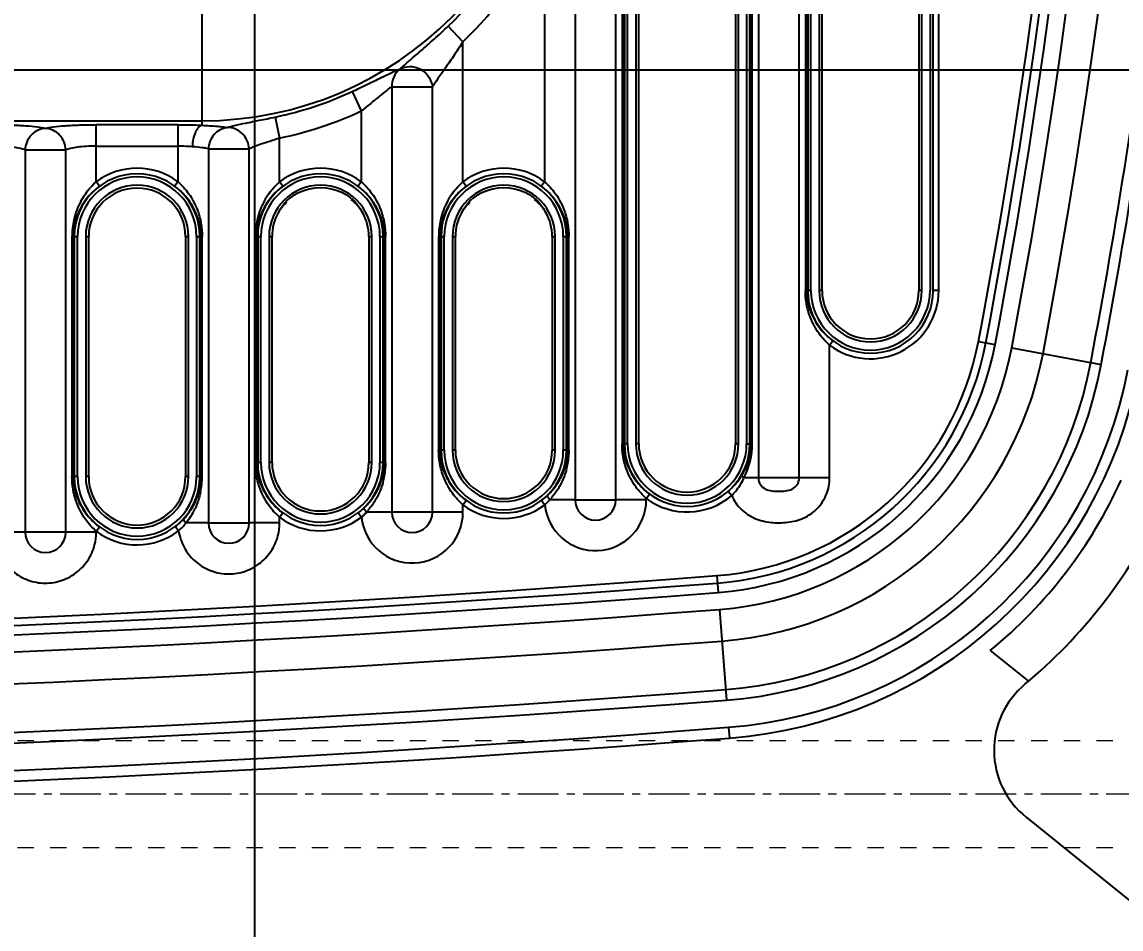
# Model space of a CAD drawing. Header units: millimetres. Extents: x 1147 to 12155, y -6137 to -4403.
# Drawn here: x 2964.9 to 3067.4, y -5423.4 to -5338.8 of the extents above; entities that cross this region are included whole.
import ezdxf

# ---------------------------------------------------------------- set-up
doc = ezdxf.new("R2010")
doc.units = ezdxf.units.MM
doc.header["$LTSCALE"] = 16.335
doc.header["$PDMODE"] = 3
doc.header["$PDSIZE"] = 0.3125
doc.linetypes.add('CENTER', pattern=[0.6, 0.375, -0.075, 0.075, -0.075])
doc.linetypes.add('HIDDEN', pattern=[0.2, 0.1, -0.1])
doc.layers.get('0').update_dxf_attribs({"linetype": 'CONTINUOUS'})
doc.layers.get('Defpoints').update_dxf_attribs({"linetype": 'CONTINUOUS'})
doc.layers.add('cool', color=153, linetype='HIDDEN', lineweight=9)
doc.styles.get("Standard").update_dxf_attribs({"font": 'txt', "width": 0.8})
doc.dimstyles.get("Standard").update_dxf_attribs({"dimtxt": 0.15625, "dimasz": 0.1875, "dimexe": 0.125, "dimexo": 0.0625, "dimtad": 0, "dimtih": 1, "dimtoh": 1, "dimdsep": 46, "dimtxsty": 'Standard', "dimcen": 0.09, "dimadec": 0, "dimazin": 0, "dimtp": 0.01, "dimtm": 0.01, "dimtfac": 1, "dimtofl": 0, "dimtmove": 0, "dimatfit": 3, "dimfxl": 0, "dimtolj": 1, "dimarcsym": 0})

# ---------------------------------------------------------------- blocks, each defined once
blk = doc.blocks.new('*D729')
at = {"color": 4, "lineweight": -2}
blk.add_line((2956.99, -5343.27), (3165.39, -5343.27), dxfattribs=at)
at = {"layer": 'Defpoints', "color": 0}
for p in [(2876.63, -5263.77), (2956.93, -5343.27), (3165.39, -5343.27)]:
    blk.add_point(p, dxfattribs=at)
at = {"color": 6, "insert": (3177.66, -5343.27), "char_height": 8, "attachment_point": 5}
blk.add_mtext('\\A1;79.50', dxfattribs=at)
blk = doc.blocks.new('*D730')
at = {"color": 4, "lineweight": -2}
blk.add_line((3079.09, -5391.77), (3165.39, -5391.77), dxfattribs=at)
at = {"layer": 'Defpoints', "color": 0}
for p in [(2876.63, -5263.77), (3079.03, -5391.77), (3165.39, -5391.77)]:
    blk.add_point(p, dxfattribs=at)
at = {"color": 6, "insert": (3179.26, -5391.77), "char_height": 8, "attachment_point": 5}
blk.add_mtext('\\A1;128.00', dxfattribs=at)
blk = doc.blocks.new('*D731')
at = {"color": 4, "lineweight": -2}
blk.add_line((3101.27, -5410.77), (3165.39, -5410.77), dxfattribs=at)
at = {"layer": 'Defpoints', "color": 0}
for p in [(2876.63, -5263.77), (3101.21, -5410.77), (3165.39, -5410.77)]:
    blk.add_point(p, dxfattribs=at)
at = {"color": 6, "insert": (3179.26, -5410.77), "char_height": 8, "attachment_point": 5}
blk.add_mtext('\\A1;147.00', dxfattribs=at)
blk = doc.blocks.new('*D732')
at = {"color": 4, "lineweight": -2}
blk.add_line((2882.26, -5430.77), (3165.39, -5430.77), dxfattribs=at)
at = {"layer": 'Defpoints', "color": 0}
for p in [(2876.63, -5263.77), (2882.19, -5430.77), (3165.39, -5430.77)]:
    blk.add_point(p, dxfattribs=at)
at = {"color": 6, "insert": (3179.26, -5430.77), "char_height": 8, "attachment_point": 5}
blk.add_mtext('\\A1;167.00', dxfattribs=at)
blk = doc.blocks.new('*D733')
at = {"color": 4, "lineweight": -2}
for p, q in [((3032.19, -5438.77), (3125.39, -5438.77)), ((3125.39, -5438.77), (3145.39, -5442.06)), ((3145.39, -5442.06), (3165.39, -5442.06))]:
    blk.add_line(p, q, dxfattribs=at)
at = {"layer": 'Defpoints', "color": 0}
for p in [(2876.63, -5263.77), (3032.13, -5438.77), (3165.39, -5442.06)]:
    blk.add_point(p, dxfattribs=at)
at = {"color": 6, "insert": (3179.26, -5442.06), "char_height": 8, "attachment_point": 5}
blk.add_mtext('\\A1;175.00', dxfattribs=at)
blk = doc.blocks.new('*D734')
at = {"color": 4, "lineweight": -2}
blk.add_line((3121.69, -5468.77), (3165.39, -5468.77), dxfattribs=at)
at = {"layer": 'Defpoints', "color": 0}
for p in [(2876.63, -5263.77), (3121.63, -5468.77), (3165.39, -5468.77)]:
    blk.add_point(p, dxfattribs=at)
at = {"color": 6, "insert": (3179.79, -5468.77), "char_height": 8, "attachment_point": 5}
blk.add_mtext('\\A1;205.00', dxfattribs=at)
blk = doc.blocks.new('*D749')
at = {"color": 4, "lineweight": -2}
blk.add_line((2986.63, -5274.55), (2986.63, -5507.6), dxfattribs=at)
at = {"layer": 'Defpoints', "color": 0}
for p in [(2876.63, -5263.77), (2986.63, -5274.49), (2986.63, -5507.6)]:
    blk.add_point(p, dxfattribs=at)
at = {"color": 6, "insert": (2986.63, -5519.87), "char_height": 8, "attachment_point": 5, "rotation": 90}
blk.add_mtext('\\A1;110.00', dxfattribs=at)
blk = doc.blocks.new('*D750')
at = {"color": 4, "lineweight": -2}
blk.add_line((3026.63, -5444.33), (3026.63, -5507.6), dxfattribs=at)
at = {"layer": 'Defpoints', "color": 0}
for p in [(2876.63, -5263.77), (3026.63, -5444.27), (3026.63, -5507.6)]:
    blk.add_point(p, dxfattribs=at)
at = {"color": 6, "insert": (3026.63, -5520.94), "char_height": 8, "attachment_point": 5, "rotation": 90}
blk.add_mtext('\\A1;150.00', dxfattribs=at)
blk = doc.blocks.new('*D751')
at = {"color": 4, "lineweight": -2}
blk.add_line((3074.63, -5396.23), (3074.63, -5507.6), dxfattribs=at)
at = {"layer": 'Defpoints', "color": 0}
for p in [(2876.63, -5263.77), (3074.63, -5396.17), (3074.63, -5507.6)]:
    blk.add_point(p, dxfattribs=at)
at = {"color": 6, "insert": (3074.63, -5521.47), "char_height": 8, "attachment_point": 5, "rotation": 90}
blk.add_mtext('\\A1;198.00', dxfattribs=at)
blk = doc.blocks.new('*D752')
at = {"color": 4, "lineweight": -2}
for p, q in [((3076.13, -5328.21), (3076.13, -5467.6)), ((3076.13, -5467.6), (3085.92, -5487.6)), ((3085.92, -5487.6), (3085.92, -5507.6))]:
    blk.add_line(p, q, dxfattribs=at)
at = {"layer": 'Defpoints', "color": 0}
for p in [(2876.63, -5263.77), (3076.13, -5328.15), (3085.92, -5507.6)]:
    blk.add_point(p, dxfattribs=at)
at = {"color": 6, "insert": (3085.92, -5522), "char_height": 8, "attachment_point": 5, "rotation": 90}
blk.add_mtext('\\A1;199.50', dxfattribs=at)
blk = doc.blocks.new('*D753')
at = {"color": 4, "lineweight": -2}
blk.add_line((3106.63, -5328.59), (3106.63, -5507.6), dxfattribs=at)
at = {"layer": 'Defpoints', "color": 0}
for p in [(2876.63, -5263.77), (3106.63, -5328.53), (3106.63, -5507.6)]:
    blk.add_point(p, dxfattribs=at)
at = {"color": 6, "insert": (3106.63, -5522), "char_height": 8, "attachment_point": 5, "rotation": 90}
blk.add_mtext('\\A1;230.00', dxfattribs=at)
blk = doc.blocks.new('*D754')
at = {"color": 4, "lineweight": -2}
blk.add_line((3121.63, -5475.26), (3121.63, -5507.6), dxfattribs=at)
at = {"layer": 'Defpoints', "color": 0}
for p in [(2876.63, -5263.77), (3121.63, -5475.2), (3121.63, -5507.6)]:
    blk.add_point(p, dxfattribs=at)
at = {"color": 6, "insert": (3121.63, -5522.54), "char_height": 8, "attachment_point": 5, "rotation": 90}
blk.add_mtext('\\A1;245.00', dxfattribs=at)
blk = doc.blocks.new('*D766')
at = {"color": 4, "lineweight": -2}
for p, q in [((3098.63, -5291.23), (3098.63, -5467.48)), ((3098.63, -5467.48), (3098.53, -5487.48)), ((3098.53, -5487.48), (3098.53, -5507.48))]:
    blk.add_line(p, q, dxfattribs=at)
at = {"layer": 'Defpoints', "color": 0}
for p in [(2876.63, -5263.77), (3098.63, -5291.17), (3098.53, -5507.48)]:
    blk.add_point(p, dxfattribs=at)
at = {"color": 6, "insert": (3098.53, -5522.42), "char_height": 8, "attachment_point": 5, "rotation": 90}
blk.add_mtext('\\A1;222.00', dxfattribs=at)

msp = doc.modelspace()

# ---------------------------------------------------------------- linework, layer by layer
at = {"color": 7, "linetype": 'Continuous'}
for p, q in [((3016.511, -5134.19), (3016.511, -5383.353)), ((3020.302, -5383.353), (3020.302, -5134.19)), ((3033.604, -5136.352), (3033.604, -5381.322)), ((3037.395, -5381.322), (3037.395, -5136.352)), ((3020.882, -5273.351), (3020.882, -5378.124)), ((3021.006, -5378.124), (3021.006, -5273.351)), ((3021.102, -5273.351), (3021.102, -5378.124)), ((3021.402, -5378.124), (3021.402, -5273.351)), ((3022.163, -5273.351), (3022.163, -5378.124)), ((3022.439, -5378.124), (3022.439, -5273.351)), ((3031.467, -5273.351), (3031.467, -5378.124)), ((3031.743, -5378.124), (3031.743, -5273.351)), ((3032.504, -5273.351), (3032.504, -5378.124)), ((3032.805, -5378.124), (3032.805, -5273.351)), ((3032.9, -5273.351), (3032.9, -5378.124)), ((3033.024, -5378.124), (3033.024, -5273.351)), ((3037.975, -5273.351), (3037.975, -5363.846)), ((3038.1, -5363.846), (3038.1, -5273.351)), ((3038.195, -5273.351), (3038.195, -5363.846)), ((3038.496, -5363.846), (3038.496, -5273.351)), ((3039.257, -5273.351), (3039.257, -5363.846)), ((3039.533, -5363.846), (3039.533, -5273.351)), ((3048.56, -5273.351), (3048.56, -5363.846)), ((3048.836, -5363.846), (3048.836, -5273.351)), ((3049.597, -5273.351), (3049.597, -5363.846)), ((3049.898, -5363.846), (3049.898, -5273.351)), ((3050.411, -5363.847), (3050.411, -5328.477)), ((3013.667, -5330.101), (3013.667, -5353.719)), ((2981.706, -5338.017), (2981.706, -5348.45)), ((3006.052, -5340.662), (3004.673, -5339.214)), ((3006.052, -5353.719), (3006.052, -5340.662)), ((2995.732, -5345.299), (2996.574, -5347.113)), ((2999.417, -5344.875), (3003.208, -5344.875)), ((2999.417, -5344.875), (2999.417, -5384.509)), ((3003.208, -5384.509), (3003.208, -5344.875)), ((2988.547, -5347.685), (2988.958, -5349.643)), ((2996.574, -5347.113), (2996.574, -5353.719)), ((2945.345, -5348.033), (2981.706, -5348.033)), ((2979.48, -5348.395), (2971.865, -5348.395)), ((2971.865, -5353.719), (2971.865, -5348.395)), ((2979.48, -5348.395), (2979.48, -5353.719)), ((2988.958, -5353.719), (2988.958, -5349.643)), ((2965.23, -5350.747), (2969.021, -5350.747)), ((2965.23, -5350.747), (2965.23, -5386.369)), ((2969.021, -5386.369), (2969.021, -5350.747)), ((2971.865, -5350.395), (2979.48, -5350.395)), ((2982.324, -5350.659), (2986.115, -5350.659)), ((2982.324, -5350.659), (2982.324, -5385.515)), ((2986.115, -5385.515), (2986.115, -5350.659)), ((2972.165, -5354.12), (2971.865, -5353.719)), ((2979.48, -5353.719), (2979.18, -5354.12)), ((2989.258, -5354.12), (2988.958, -5353.719)), ((2996.574, -5353.719), (2996.274, -5354.12)), ((3006.352, -5354.12), (3006.052, -5353.719)), ((3013.667, -5353.719), (3013.367, -5354.12)), ((2969.726, -5358.819), (2969.601, -5358.819)), ((2969.601, -5358.819), (2969.601, -5381.191)), ((2969.726, -5381.191), (2969.726, -5358.819)), ((2969.821, -5358.819), (2970.122, -5358.819)), ((2969.821, -5358.819), (2969.821, -5381.191)), ((2970.122, -5381.191), (2970.122, -5358.819)), ((2970.883, -5358.819), (2971.159, -5358.819)), ((2970.883, -5358.819), (2970.883, -5381.191)), ((2971.159, -5381.191), (2971.159, -5358.819)), ((2980.186, -5358.819), (2980.462, -5358.819)), ((2980.186, -5358.819), (2980.186, -5381.191)), ((2980.462, -5381.191), (2980.462, -5358.819)), ((2981.223, -5358.819), (2981.524, -5358.819)), ((2981.223, -5358.819), (2981.223, -5381.191)), ((2981.524, -5381.191), (2981.524, -5358.819)), ((2981.619, -5358.819), (2981.744, -5358.819)), ((2981.619, -5358.819), (2981.619, -5381.191)), ((2981.744, -5381.191), (2981.744, -5358.819)), ((2986.819, -5358.819), (2986.695, -5358.819)), ((2986.695, -5358.819), (2986.695, -5379.884)), ((2986.819, -5379.884), (2986.819, -5358.819)), ((2986.915, -5358.819), (2987.215, -5358.819)), ((2986.915, -5358.819), (2986.915, -5379.884)), ((2987.215, -5379.884), (2987.215, -5358.819)), ((2987.976, -5358.819), (2988.252, -5358.819)), ((2987.976, -5358.819), (2987.976, -5379.884)), ((2988.252, -5379.884), (2988.252, -5358.819)), ((2997.28, -5358.819), (2997.556, -5358.819)), ((2997.28, -5358.819), (2997.28, -5379.884)), ((2997.556, -5379.884), (2997.556, -5358.819)), ((2998.317, -5358.819), (2998.618, -5358.819)), ((2998.317, -5358.819), (2998.317, -5379.884)), ((2998.618, -5379.884), (2998.618, -5358.819)), ((2998.713, -5358.819), (2998.837, -5358.819)), ((2998.713, -5358.819), (2998.713, -5379.884)), ((2998.837, -5379.884), (2998.837, -5358.819)), ((3003.913, -5358.819), (3003.788, -5358.819)), ((3003.788, -5358.819), (3003.788, -5378.728)), ((3003.913, -5378.728), (3003.913, -5358.819)), ((3004.008, -5358.819), (3004.309, -5358.819)), ((3004.008, -5358.819), (3004.008, -5378.728)), ((3004.309, -5378.728), (3004.309, -5358.819)), ((3005.07, -5358.819), (3005.346, -5358.819)), ((3005.07, -5358.819), (3005.07, -5378.728)), ((3005.346, -5378.728), (3005.346, -5358.819)), ((3014.373, -5358.819), (3014.649, -5358.819)), ((3014.373, -5358.819), (3014.373, -5378.728)), ((3014.649, -5378.728), (3014.649, -5358.819)), ((3015.41, -5358.819), (3015.711, -5358.819)), ((3015.41, -5358.819), (3015.41, -5378.728)), ((3015.711, -5378.728), (3015.711, -5358.819)), ((3015.806, -5358.819), (3015.931, -5358.819)), ((3015.806, -5358.819), (3015.806, -5378.728)), ((3015.931, -5378.728), (3015.931, -5358.819)), ((3038.1, -5363.846), (3037.975, -5363.846)), ((3038.496, -5363.846), (3038.195, -5363.846)), ((3039.533, -5363.846), (3039.257, -5363.846)), ((3048.836, -5363.846), (3048.56, -5363.846)), ((3050.412, -5363.846), (3049.91, -5363.846)), ((3040.239, -5368.946), (3040.539, -5368.545)), ((3040.239, -5381.322), (3040.239, -5368.946)), ((3054.118, -5368.591), (3055.666, -5368.884)), ((3057.223, -5369.179), (3065.555, -5370.757)), ((3021.006, -5378.124), (3020.882, -5378.124)), ((3021.402, -5378.124), (3021.102, -5378.124)), ((3022.439, -5378.124), (3022.163, -5378.124)), ((3031.743, -5378.124), (3031.467, -5378.124)), ((3032.504, -5378.124), (3033.024, -5378.124)), ((3003.913, -5378.728), (3003.788, -5378.728)), ((3004.309, -5378.728), (3004.008, -5378.728)), ((3005.346, -5378.728), (3005.07, -5378.728)), ((3014.649, -5378.728), (3014.373, -5378.728)), ((3015.711, -5378.728), (3015.41, -5378.728)), ((3015.931, -5378.728), (3015.806, -5378.728)), ((2986.819, -5379.884), (2986.695, -5379.884)), ((2987.215, -5379.884), (2986.915, -5379.884)), ((2988.252, -5379.884), (2987.976, -5379.884)), ((2997.556, -5379.884), (2997.28, -5379.884)), ((2998.618, -5379.884), (2998.317, -5379.884)), ((2998.837, -5379.884), (2998.713, -5379.884)), ((2969.726, -5381.191), (2969.601, -5381.191)), ((2970.122, -5381.191), (2969.821, -5381.191)), ((2971.159, -5381.191), (2970.883, -5381.191)), ((2980.462, -5381.191), (2980.186, -5381.191)), ((2981.524, -5381.191), (2981.223, -5381.191)), ((2981.619, -5381.191), (2981.744, -5381.191)), ((3040.239, -5381.322), (3032.246, -5381.322)), ((3006.052, -5383.828), (3006.352, -5383.426)), ((3013.388, -5383.411), (3013.69, -5383.811)), ((3016.511, -5383.353), (3014.155, -5383.353)), ((3023.145, -5383.353), (3020.302, -5383.353)), ((3023.145, -5383.225), (3023.445, -5382.823)), ((3023.145, -5383.353), (3023.145, -5383.225)), ((3030.782, -5382.565), (3031.11, -5382.944)), ((2996.294, -5384.567), (2996.596, -5384.968)), ((3006.052, -5384.509), (2997.062, -5384.509)), ((3006.052, -5384.509), (3006.052, -5383.828)), ((2982.324, -5385.515), (2980.229, -5385.515)), ((2988.958, -5385.515), (2986.115, -5385.515)), ((2988.958, -5384.984), (2989.258, -5384.582)), ((2988.958, -5385.515), (2988.958, -5384.984)), ((2971.865, -5386.369), (2963.136, -5386.369)), ((2971.865, -5386.291), (2972.165, -5385.89)), ((2971.865, -5386.369), (2971.865, -5386.291)), ((2979.238, -5385.846), (2979.543, -5386.244)), ((3029.734, -5390.419), (3029.854, -5391.99)), ((3029.976, -5393.569), (3030.626, -5402.025)), ((3030.82, -5404.56), (3030.897, -5405.561))]:
    msp.add_line(p, q, dxfattribs=at)
for p, q in [((3055.206, -5397.391), (3058.78, -5400.271)), ((3058.548, -5412.927), (3069.622, -5421.851))]:
    msp.add_line(p, q)
for centre, radius, start, end in [((2474.431, -5258.772), 596.119, 349.272711, 10.727289), ((2474.431, -5258.772), 593.158, 349.272711, 10.727289), ((2981.706, -5315.08), 32.954, 270, 90), ((2474.431, -5258.772), 589.998, 349.272711, 356.460255), ((2474.431, -5258.772), 590.698, 349.272711, 356.460255), ((2474.431, -5258.772), 591.573, 349.272711, 356.460176), ((2981.706, -5315.08), 33.316, 313.581, 334.82747), ((2981.706, -5315.08), 35.316, 313.581, 334.82747), ((2474.431, -5258.772), 600.652, 349.272711, 353.038087), ((2474.431, -5258.772), 601.639, 349.272711, 353.038087), ((2981.706, -5315.08), 33.316, 281.85069, 294.8986), ((2981.706, -5315.08), 35.316, 281.85069, 294.8986), ((2975.673, -5358.819), 6.365, 53.25404, 126.74596), ((2992.766, -5358.819), 6.365, 53.25404, 126.74596), ((3009.86, -5358.819), 6.365, 53.25404, 126.74596), ((2975.673, -5358.819), 5.852, 0, 180), ((2975.673, -5358.819), 5.551, 0, 180), ((2992.766, -5358.819), 5.852, 0, 180), ((2992.766, -5358.819), 5.551, 0, 180), ((3009.86, -5358.819), 5.852, 0, 180), ((3009.86, -5358.819), 5.551, 0, 180), ((2975.673, -5358.819), 4.79, 0, 180), ((2975.906, -5359.146), 6.265, 126.67154, 140.62332), ((2975.673, -5358.819), 4.514, 0, 180), ((2975.432, -5359.153), 6.275, 42.45432, 53.32018), ((2993.449, -5358.722), 6.732, 144.34169, 151.74468), ((2992.766, -5358.819), 4.79, 0, 180), ((2992.981, -5359.129), 6.24, 129.69059, 140.63245), ((2993.083, -5359.243), 6.393, 126.748, 129.74095), ((2992.812, -5359.046), 4.778, 115.98064, 128.67258), ((2992.766, -5358.942), 4.664, 63.96271, 116.03305), ((2992.719, -5359.051), 4.783, 51.34176, 64.01099), ((2992.589, -5359.073), 6.173, 49.80044, 53.34957), ((2992.501, -5359.179), 6.311, 42.47507, 49.80796), ((3010.543, -5358.722), 6.732, 144.34169, 151.74468), ((3009.86, -5358.819), 4.79, 0, 180), ((3010.074, -5359.129), 6.24, 129.69141, 140.63245), ((3010.176, -5359.243), 6.393, 126.748, 129.74177), ((3009.907, -5359.051), 4.783, 115.98703, 128.65716), ((3009.86, -5358.942), 4.664, 63.96668, 116.03459), ((3009.812, -5359.048), 4.781, 51.33571, 64.01468), ((3009.683, -5359.073), 6.173, 49.80229, 53.34958), ((3009.594, -5359.179), 6.311, 42.47507, 49.80979), ((2976.466, -5358.786), 6.86, 151.70951, 167.07638), ((2975.777, -5359.038), 6.097, 140.63545, 149.13661), ((2993.56, -5358.786), 6.86, 151.70951, 167.07638), ((2992.825, -5359.008), 6.042, 147.94471, 149.15732), ((2992.875, -5359.041), 6.102, 140.63623, 147.92908), ((2992.965, -5359.056), 4.804, 134.30239, 149.21223), ((2992.552, -5359.066), 4.823, 30.77824, 50.13585), ((2992.663, -5359.036), 6.095, 32.39057, 42.5134), ((2992.772, -5358.967), 5.965, 21.71161, 32.39296), ((3010.653, -5358.786), 6.86, 151.70951, 167.07638), ((3009.918, -5359.008), 6.042, 147.94471, 149.15732), ((3009.968, -5359.041), 6.102, 140.63623, 147.92908), ((3010.058, -5359.056), 4.804, 134.30239, 149.21223), ((3009.645, -5359.066), 4.823, 30.77825, 50.13446), ((3009.757, -5359.036), 6.095, 32.39057, 42.5134), ((3009.866, -5358.967), 5.965, 21.71161, 32.39296), ((2975.451, -5358.875), 5.732, 157.87532, 165.89125), ((2975.629, -5358.949), 5.924, 149.14275, 157.86892), ((2992.544, -5358.875), 5.732, 157.87532, 165.89125), ((2992.723, -5358.949), 5.924, 149.14275, 157.86892), ((2992.766, -5358.819), 4.514, 150.50364, 180), ((2992.766, -5358.819), 4.514, 0, 29.47548), ((3009.638, -5358.875), 5.732, 157.87532, 165.89125), ((3009.816, -5358.949), 5.924, 149.14275, 157.86892), ((3009.86, -5358.819), 4.514, 150.50364, 180), ((3009.86, -5358.819), 4.514, 0, 29.47548), ((2976.587, -5358.823), 6.985, 167.0025, 179.96792), ((2975.29, -5358.833), 5.565, 165.90603, 173.29158), ((2975.989, -5358.836), 5.631, 0.17075, 11.28696), ((2993.68, -5358.823), 6.985, 167.0025, 179.96792), ((2992.383, -5358.833), 5.565, 165.90603, 173.29158), ((2993.082, -5358.836), 5.631, 0.17075, 11.28696), ((3010.774, -5358.823), 6.985, 167.0025, 179.96792), ((3009.477, -5358.833), 5.565, 165.90603, 173.29158), ((3010.176, -5358.836), 5.631, 0.17075, 11.28696), ((2975.181, -5358.819), 5.455, 173.30508, 179.99397), ((2992.274, -5358.819), 5.455, 173.30508, 179.99397), ((3009.368, -5358.819), 5.455, 173.30508, 179.99397), ((3043.73, -5363.83), 5.63, 180.16988, 191.27664), ((3044.047, -5363.846), 5.852, 180, 0), ((3044.047, -5363.846), 5.551, 180, 360), ((3044.047, -5363.846), 4.79, 180, 360), ((3044.047, -5363.846), 4.514, 180, 0), ((3044.047, -5363.846), 6.365, 233.25405, 359.99111), ((3044.289, -5363.51), 6.277, 222.47881, 233.31829), ((3027.671, -5363.58), 26.918, 274.39543, 349.27271), ((3027.671, -5363.58), 27.618, 274.39543, 349.27271), ((3027.671, -5363.58), 28.493, 274.39543, 349.27271), ((3027.671, -5363.58), 30.078, 274.39543, 349.27271), ((3027.671, -5363.58), 33.039, 274.39543, 349.27271), ((3027.671, -5363.58), 37.572, 274.39543, 349.27271), ((3027.671, -5363.58), 38.559, 274.39543, 349.27271), ((3027.671, -5363.58), 41.1, 274.39543, 349.27271), ((3027.671, -5363.58), 42.105, 274.39543, 349.27271), ((3026.637, -5378.108), 5.631, 180.17075, 191.28696), ((3026.953, -5378.124), 5.852, 180, 0), ((3026.953, -5378.124), 5.551, 180, 360), ((3026.953, -5378.124), 4.79, 180, 360), ((3026.953, -5378.124), 4.514, 180, 0), ((3026.102, -5378.133), 6.922, 332.56964, 0.07067), ((3009.543, -5378.711), 5.631, 180.17075, 191.28696), ((3009.86, -5378.728), 5.852, 180, 0), ((3009.86, -5378.728), 5.551, 180, 360), ((3009.86, -5378.728), 4.79, 180, 360), ((3009.86, -5378.728), 4.514, 180, 0), ((3010.173, -5378.71), 5.634, 348.28855, 359.82066), ((2992.45, -5379.867), 5.631, 180.17075, 191.28696), ((2992.766, -5379.884), 5.852, 180, 0), ((2992.766, -5379.884), 5.551, 180, 360), ((2992.766, -5379.884), 4.79, 180, 360), ((2992.766, -5379.884), 4.514, 180, 0), ((2993.079, -5379.866), 5.634, 348.28896, 359.82069), ((3010.223, -5378.714), 5.583, 340.07715, 348.22657), ((2975.356, -5381.174), 5.631, 180.17075, 191.28696), ((2975.673, -5381.191), 5.852, 180, 0), ((2975.673, -5381.191), 5.551, 180, 360), ((2975.673, -5381.191), 4.79, 180, 360), ((2975.673, -5381.191), 4.514, 180, 0), ((2974.822, -5381.191), 6.922, 347.9148, 0.00272), ((2993.13, -5379.871), 5.583, 340.07722, 348.22699), ((3009.855, -5378.573), 5.978, 325.04338, 336.93999), ((3009.968, -5378.624), 5.854, 336.95949, 340.09334), ((2976.028, -5381.186), 5.59, 339.44454, 346.63591), ((2992.761, -5379.73), 5.978, 325.04342, 336.94017), ((2992.875, -5379.78), 5.854, 336.95968, 340.09341), ((3009.755, -5378.516), 6.093, 312.7663, 325.13906), ((3027.194, -5377.79), 6.275, 222.45432, 233.32018), ((3027.671, -5363.58), 43.605, 309.15909, 335.68159), ((2975.8, -5381.092), 5.836, 331.24535, 339.36726), ((2992.662, -5379.672), 6.093, 312.7667, 325.1391), ((3010.1, -5378.393), 6.275, 222.45432, 233.32018), ((3009.518, -5378.272), 6.433, 306.98648, 310.85584), ((3018.407, -5383.352), 4.739, 185.55889, 359.99899), ((3009.609, -5378.379), 6.292, 310.86256, 312.89715), ((3010.03, -5379.629), 5.558, 313.42386, 317.92752), ((3008.215, -5378.085), 7.939, 318.43502, 319.50175), ((3018.406, -5383.353), 1.896, 180.00481, 359.99698), ((3026.953, -5378.124), 6.365, 233.25404, 310.77433), ((2975.053, -5381.321), 6.662, 320.98406, 334.63808), ((2975.491, -5380.929), 6.185, 326.92541, 331.30513), ((2993.007, -5379.55), 6.275, 222.45432, 233.32018), ((2992.424, -5379.429), 6.433, 306.98648, 310.8561), ((3001.313, -5384.509), 4.739, 185.55889, 0), ((2992.515, -5379.535), 6.292, 310.86282, 312.89755), ((2992.937, -5380.785), 5.558, 313.42402, 317.92761), ((2991.122, -5379.242), 7.939, 318.43494, 319.50201), ((3001.313, -5384.509), 1.896, 180, 0), ((3009.86, -5378.728), 6.365, 233.25404, 306.9948), ((3010.207, -5379.814), 5.302, 311.06041, 313.40653), ((3027.671, -5363.58), 48.105, 309.77857, 334.48276), ((2975.913, -5380.857), 6.275, 222.45432, 233.32018), ((2984.219, -5385.515), 1.896, 180.00387, 359.99643), ((2984.219, -5385.515), 4.739, 345.50554, 359.99867), ((2992.766, -5379.884), 6.365, 233.25404, 306.9948), ((2993.114, -5380.97), 5.302, 311.06041, 313.40669), ((2967.126, -5386.369), 1.896, 180.00015, 359.99985), ((2967.126, -5386.369), 4.739, 345.50384, 0), ((2975.673, -5381.191), 6.365, 233.25404, 307.45489), ((2876.631, -3398.597), 1997.698, 265.604565, 274.395435), ((2876.631, -3398.597), 1998.398, 265.604565, 274.395435), ((2876.631, -3398.597), 1999.273, 265.604565, 274.395435), ((2876.631, -3398.597), 2000.858, 265.604565, 274.395435), ((2876.631, -3398.597), 2003.819, 265.604565, 274.395435), ((2876.631, -3398.597), 2008.352, 265.604565, 274.395435), ((2876.631, -3398.597), 2009.339, 265.604565, 274.395435), ((2876.631, -3398.597), 2011.88, 265.604565, 274.395435), ((2876.631, -3398.597), 2012.885, 265.604565, 274.395435)]:
    msp.add_arc(centre, radius, start, end, dxfattribs=at)
msp.add_arc((3063.567, -5406.698), 8, 129.77857, 231.13645)
for points, knots in [([(3000.213, -5343.204), (3000.455, -5342.954), (3001.082, -5342.404), (3002.143, -5341.497), (3003.385, -5340.414), (3004.24, -5339.626), (3004.673, -5339.214)], [0, 0, 0, 0, 0.1742987, 0.4173761, 0.7003092, 1, 1, 1, 1]), ([(3006.052, -5340.662), (3005.785, -5341.085), (3005.254, -5341.899), (3004.469, -5343.041), (3003.778, -5344.015), (3003.365, -5344.609), (3003.208, -5344.875)], [0, 0, 0, 0, 0.2949749, 0.5735014, 0.8180296, 1, 1, 1, 1]), ([(2995.732, -5345.299), (2996.207, -5345.079), (2997.111, -5344.648), (2998.362, -5344.035), (2999.277, -5343.586), (2999.869, -5343.325), (3000.109, -5343.233), (3000.213, -5343.204)], [0, 0, 0, 0, 0.316984, 0.6073943, 0.8443954, 0.9344901, 1, 1, 1, 1]), ([(3000.213, -5343.204), (2999.95, -5343.391), (2999.528, -5343.911), (2999.407, -5344.562), (2999.417, -5344.875)], [0, 0, 0, 0, 0.5075383, 1, 1, 1, 1]), ([(3000.213, -5343.204), (3000.466, -5343.056), (3000.942, -5342.928), (3001.593, -5343.014), (3002.109, -5343.214), (3002.557, -5343.554), (3002.997, -5344.08), (3003.173, -5344.565), (3003.208, -5344.875)], [0, 0, 0, 0, 0.2193456, 0.3499489, 0.488612, 0.6296234, 0.7661451, 1, 1, 1, 1]), ([(2999.417, -5344.875), (2999.347, -5344.91), (2999.189, -5345.015), (2998.806, -5345.305), (2998.227, -5345.785), (2997.439, -5346.43), (2996.872, -5346.883), (2996.574, -5347.113)], [0, 0, 0, 0, 0.0653647, 0.1565936, 0.3981188, 0.6882847, 1, 1, 1, 1]), ([(2984.078, -5348.664), (2984.296, -5348.579), (2984.867, -5348.436), (2985.874, -5348.223), (2987.142, -5347.975), (2988.063, -5347.787), (2988.547, -5347.685)], [0, 0, 0, 0, 0.1531012, 0.3840563, 0.6753653, 1, 1, 1, 1]), ([(2962.387, -5348.395), (2962.895, -5348.395), (2963.864, -5348.411), (2965.203, -5348.476), (2966.275, -5348.58), (2966.889, -5348.677), (2967.126, -5348.747)], [0, 0, 0, 0, 0.3203741, 0.6106181, 0.8440656, 1, 1, 1, 1]), ([(2967.126, -5348.747), (2967.363, -5348.677), (2967.976, -5348.58), (2969.049, -5348.476), (2970.387, -5348.411), (2971.356, -5348.395), (2971.865, -5348.395)], [0, 0, 0, 0, 0.1559489, 0.3894042, 0.6796489, 1, 1, 1, 1]), ([(2979.48, -5348.395), (2979.672, -5348.395), (2980.414, -5348.4), (2981.156, -5348.421), (2981.706, -5348.45)], [0, 0, 0, 0, 0.2583845, 1, 1, 1, 1]), ([(2981.706, -5348.45), (2981.585, -5348.475), (2981.329, -5348.673), (2981.061, -5349.131), (2980.885, -5349.753), (2980.825, -5350.214), (2980.815, -5350.45)], [0, 0, 0, 0, 0.1617314, 0.3946375, 0.6905826, 1, 1, 1, 1]), ([(2981.706, -5348.45), (2982.193, -5348.477), (2982.858, -5348.511), (2983.649, -5348.587), (2983.953, -5348.633), (2984.078, -5348.664)], [0, 0, 0, 0, 0.6137089, 0.8383238, 1, 1, 1, 1]), ([(2984.078, -5348.664), (2983.616, -5348.713), (2982.911, -5349.095), (2982.435, -5349.934), (2982.33, -5350.421), (2982.324, -5350.659)], [0, 0, 0, 0, 0.4880622, 0.7502994, 1, 1, 1, 1]), ([(2986.115, -5350.659), (2986.104, -5350.403), (2985.984, -5349.872), (2985.523, -5349.19), (2984.843, -5348.746), (2984.321, -5348.656), (2984.078, -5348.664)], [0, 0, 0, 0, 0.244236, 0.5086758, 0.7676189, 1, 1, 1, 1]), ([(2967.126, -5348.747), (2966.892, -5348.756), (2966.398, -5348.873), (2965.768, -5349.326), (2965.346, -5349.991), (2965.238, -5350.501), (2965.23, -5350.747)], [0, 0, 0, 0, 0.2335792, 0.491555, 0.7547818, 1, 1, 1, 1]), ([(2969.021, -5350.747), (2969.013, -5350.501), (2968.906, -5349.991), (2968.484, -5349.326), (2967.854, -5348.873), (2967.36, -5348.756), (2967.126, -5348.747)], [0, 0, 0, 0, 0.2452184, 0.5084453, 0.7664209, 1, 1, 1, 1]), ([(2988.958, -5349.643), (2988.655, -5349.749), (2988.074, -5349.943), (2987.268, -5350.205), (2986.621, -5350.426), (2986.252, -5350.575), (2986.115, -5350.659)], [0, 0, 0, 0, 0.3191656, 0.6079689, 0.8404066, 1, 1, 1, 1]), ([(2965.23, -5350.747), (2965.093, -5350.679), (2964.724, -5350.58), (2964.079, -5350.476), (2963.274, -5350.411), (2962.692, -5350.395), (2962.387, -5350.395)], [0, 0, 0, 0, 0.1599693, 0.3931798, 0.6819511, 1, 1, 1, 1]), ([(2971.865, -5350.395), (2971.559, -5350.395), (2970.977, -5350.411), (2970.172, -5350.476), (2969.527, -5350.58), (2969.159, -5350.679), (2969.021, -5350.747)], [0, 0, 0, 0, 0.3180555, 0.6068233, 0.8400282, 1, 1, 1, 1]), ([(2980.815, -5350.45), (2980.71, -5350.441), (2980.265, -5350.408), (2979.82, -5350.395), (2979.48, -5350.395)], [0, 0, 0, 0, 0.238668, 1, 1, 1, 1]), ([(2982.324, -5350.659), (2982.245, -5350.629), (2982.049, -5350.584), (2981.546, -5350.511), (2981.123, -5350.477), (2980.816, -5350.45)], [0, 0, 0, 0, 0.1663376, 0.3931061, 1, 1, 1, 1]), ([(2980.461, -5354.8), (2980.856, -5355.35), (2981.276, -5356.176), (2981.519, -5357.051), (2981.57, -5357.276)], [0, 0, 0, 0, 0.7465359, 1, 1, 1, 1]), ([(2997.554, -5354.8), (2997.95, -5355.35), (2998.369, -5356.176), (2998.613, -5357.051), (2998.664, -5357.276)], [0, 0, 0, 0, 0.7465359, 1, 1, 1, 1]), ([(3014.648, -5354.8), (3015.043, -5355.35), (3015.463, -5356.176), (3015.706, -5357.051), (3015.757, -5357.276)], [0, 0, 0, 0, 0.7465359, 1, 1, 1, 1]), ([(2981.221, -5356.76), (2981.154, -5356.592), (2980.855, -5355.928), (2980.431, -5355.321), (2980.062, -5354.917)], [0, 0, 0, 0, 0.2482041, 1, 1, 1, 1]), ([(2995.706, -5355.316), (2995.812, -5355.401), (2996.208, -5355.775), (2996.496, -5356.244), (2996.695, -5356.598)], [0, 0, 0, 0, 0.2504134, 1, 1, 1, 1]), ([(3012.799, -5355.316), (3012.906, -5355.401), (3013.302, -5355.775), (3013.589, -5356.244), (3013.789, -5356.598)], [0, 0, 0, 0, 0.2504136, 1, 1, 1, 1]), ([(2981.51, -5357.734), (2981.494, -5357.649), (2981.419, -5357.319), (2981.314, -5356.995), (2981.221, -5356.76)], [0, 0, 0, 0, 0.2530935, 1, 1, 1, 1]), ([(2998.604, -5357.734), (2998.587, -5357.649), (2998.513, -5357.319), (2998.408, -5356.995), (2998.314, -5356.76)], [0, 0, 0, 0, 0.2530935, 1, 1, 1, 1]), ([(3015.697, -5357.734), (3015.681, -5357.649), (3015.606, -5357.319), (3015.501, -5356.995), (3015.408, -5356.76)], [0, 0, 0, 0, 0.2530935, 1, 1, 1, 1]), ([(2981.57, -5357.276), (2981.598, -5357.4), (2981.699, -5357.909), (2981.744, -5358.428), (2981.744, -5358.819)], [0, 0, 0, 0, 0.2465221, 1, 1, 1, 1]), ([(2998.664, -5357.276), (2998.692, -5357.4), (2998.792, -5357.909), (2998.837, -5358.428), (2998.837, -5358.819)], [0, 0, 0, 0, 0.2465221, 1, 1, 1, 1]), ([(3015.757, -5357.276), (3015.785, -5357.4), (3015.886, -5357.909), (3015.931, -5358.428), (3015.931, -5358.819)], [0, 0, 0, 0, 0.2465221, 1, 1, 1, 1]), ([(3038.149, -5365.39), (3038.121, -5365.265), (3038.02, -5364.756), (3037.976, -5364.237), (3037.975, -5363.846)], [0, 0, 0, 0, 0.2465017, 1, 1, 1, 1]), ([(3038.208, -5364.93), (3038.225, -5365.015), (3038.299, -5365.345), (3038.404, -5365.669), (3038.498, -5365.904)], [0, 0, 0, 0, 0.2530945, 1, 1, 1, 1]), ([(3039.26, -5367.868), (3038.864, -5367.317), (3038.444, -5366.49), (3038.2, -5365.614), (3038.149, -5365.39)], [0, 0, 0, 0, 0.7465311, 1, 1, 1, 1]), ([(3038.498, -5365.904), (3038.565, -5366.072), (3038.865, -5366.737), (3039.289, -5367.345), (3039.659, -5367.75)], [0, 0, 0, 0, 0.2481995, 1, 1, 1, 1]), ([(3021.055, -5379.667), (3021.027, -5379.543), (3020.927, -5379.034), (3020.882, -5378.515), (3020.882, -5378.124)], [0, 0, 0, 0, 0.2465221, 1, 1, 1, 1]), ([(3032.059, -5381.071), (3032.324, -5380.635), (3032.749, -5379.682), (3032.9, -5378.646), (3032.9, -5378.124)], [0, 0, 0, 0, 0.4944333, 1, 1, 1, 1]), ([(3003.962, -5380.271), (3003.934, -5380.146), (3003.833, -5379.638), (3003.788, -5379.118), (3003.788, -5378.728)], [0, 0, 0, 0, 0.2465221, 1, 1, 1, 1]), ([(3015.931, -5378.728), (3015.925, -5378.873), (3015.893, -5379.449), (3015.816, -5380.025), (3015.715, -5380.446)], [0, 0, 0, 0, 0.2517665, 1, 1, 1, 1]), ([(3021.115, -5379.21), (3021.132, -5379.294), (3021.206, -5379.624), (3021.311, -5379.948), (3021.405, -5380.183)], [0, 0, 0, 0, 0.2530935, 1, 1, 1, 1]), ([(2986.868, -5381.427), (2986.84, -5381.302), (2986.74, -5380.794), (2986.695, -5380.274), (2986.695, -5379.884)], [0, 0, 0, 0, 0.2465221, 1, 1, 1, 1]), ([(2998.837, -5379.884), (2998.832, -5380.029), (2998.8, -5380.606), (2998.723, -5381.182), (2998.621, -5381.602)], [0, 0, 0, 0, 0.2517665, 1, 1, 1, 1]), ([(3005.071, -5382.747), (3004.676, -5382.196), (3004.256, -5381.37), (3004.013, -5380.495), (3003.962, -5380.271)], [0, 0, 0, 0, 0.7465359, 1, 1, 1, 1]), ([(3004.022, -5379.813), (3004.038, -5379.897), (3004.113, -5380.228), (3004.218, -5380.551), (3004.311, -5380.786)], [0, 0, 0, 0, 0.2530935, 1, 1, 1, 1]), ([(3015.715, -5380.446), (3015.683, -5380.577), (3015.54, -5381.095), (3015.33, -5381.595), (3015.14, -5381.95)], [0, 0, 0, 0, 0.2514153, 1, 1, 1, 1]), ([(3022.165, -5382.143), (3021.77, -5381.593), (3021.35, -5380.767), (3021.106, -5379.892), (3021.055, -5379.667)], [0, 0, 0, 0, 0.7465359, 1, 1, 1, 1]), ([(3021.405, -5380.183), (3021.471, -5380.351), (3021.771, -5381.015), (3022.194, -5381.622), (3022.564, -5382.026)], [0, 0, 0, 0, 0.2482041, 1, 1, 1, 1]), ([(2969.775, -5382.734), (2969.747, -5382.61), (2969.646, -5382.101), (2969.601, -5381.582), (2969.601, -5381.191)], [0, 0, 0, 0, 0.2465221, 1, 1, 1, 1]), ([(2981.466, -5382.478), (2981.491, -5382.373), (2981.579, -5381.95), (2981.619, -5381.517), (2981.619, -5381.191)], [0, 0, 0, 0, 0.2474391, 1, 1, 1, 1]), ([(2987.978, -5383.903), (2987.583, -5383.352), (2987.163, -5382.526), (2986.919, -5381.651), (2986.868, -5381.427)], [0, 0, 0, 0, 0.7465359, 1, 1, 1, 1]), ([(2986.928, -5380.969), (2986.945, -5381.053), (2987.019, -5381.384), (2987.124, -5381.708), (2987.218, -5381.943)], [0, 0, 0, 0, 0.2530935, 1, 1, 1, 1]), ([(3004.311, -5380.786), (3004.378, -5380.954), (3004.677, -5381.618), (3005.101, -5382.226), (3005.47, -5382.629)], [0, 0, 0, 0, 0.2482041, 1, 1, 1, 1]), ([(3030.782, -5382.565), (3030.912, -5382.453), (3031.392, -5382.005), (3031.807, -5381.486), (3032.059, -5381.071)], [0, 0, 0, 0, 0.2609173, 1, 1, 1, 1]), ([(3031.11, -5382.944), (3031.306, -5383.423), (3031.922, -5384.293), (3033.238, -5385.176), (3034.778, -5385.519), (3036.338, -5385.508), (3037.872, -5385.137), (3039.169, -5384.213), (3040.032, -5382.884), (3040.243, -5381.839), (3040.239, -5381.322)], [0, 0, 0, 0, 0.1249026, 0.2497795, 0.3749475, 0.4999858, 0.6250448, 0.7500272, 0.8750511, 1, 1, 1, 1]), ([(3031.11, -5382.944), (3031.233, -5382.828), (3031.691, -5382.348), (3032.042, -5381.771), (3032.246, -5381.322)], [0, 0, 0, 0, 0.2553788, 1, 1, 1, 1]), ([(3032.059, -5381.071), (3032.055, -5381.086), (3032.066, -5381.127), (3032.124, -5381.215), (3032.193, -5381.279), (3032.246, -5381.322)], [0, 0, 0, 0, 0.1428169, 0.3648763, 1, 1, 1, 1]), ([(3033.604, -5381.322), (3033.602, -5381.536), (3033.732, -5381.971), (3034.234, -5382.407), (3034.866, -5382.543), (3035.498, -5382.552), (3036.131, -5382.545), (3036.764, -5382.408), (3037.266, -5381.971), (3037.4, -5381.536), (3037.395, -5381.322)], [0, 0, 0, 0, 0.1262649, 0.2513496, 0.374039, 0.4997429, 0.624959, 0.7486743, 0.8736471, 1, 1, 1, 1]), ([(2969.835, -5382.276), (2969.851, -5382.36), (2969.926, -5382.691), (2970.031, -5383.015), (2970.124, -5383.25)], [0, 0, 0, 0, 0.2530935, 1, 1, 1, 1]), ([(2987.218, -5381.943), (2987.284, -5382.111), (2987.584, -5382.775), (2988.007, -5383.382), (2988.377, -5383.785)], [0, 0, 0, 0, 0.2482041, 1, 1, 1, 1]), ([(2998.621, -5381.602), (2998.59, -5381.733), (2998.447, -5382.252), (2998.236, -5382.751), (2998.046, -5383.106)], [0, 0, 0, 0, 0.2514154, 1, 1, 1, 1]), ([(3015.14, -5381.95), (3015.079, -5382.064), (3014.819, -5382.518), (3014.508, -5382.942), (3014.253, -5383.241)], [0, 0, 0, 0, 0.2481766, 1, 1, 1, 1]), ([(2970.884, -5385.21), (2970.489, -5384.659), (2970.069, -5383.834), (2969.826, -5382.959), (2969.775, -5382.734)], [0, 0, 0, 0, 0.7465359, 1, 1, 1, 1]), ([(2970.124, -5383.25), (2970.191, -5383.418), (2970.49, -5384.082), (2970.914, -5384.689), (2971.283, -5385.093)], [0, 0, 0, 0, 0.2482041, 1, 1, 1, 1]), ([(2981.59, -5382.641), (2981.562, -5382.775), (2981.434, -5383.3), (2981.245, -5383.81), (2981.073, -5384.174)], [0, 0, 0, 0, 0.2535928, 1, 1, 1, 1]), ([(2998.046, -5383.106), (2997.985, -5383.22), (2997.725, -5383.674), (2997.414, -5384.099), (2997.159, -5384.398)], [0, 0, 0, 0, 0.2481767, 1, 1, 1, 1]), ([(3013.892, -5382.989), (3013.888, -5383.003), (3013.917, -5383.051), (3013.965, -5383.128), (3014.053, -5383.236), (3014.119, -5383.313), (3014.155, -5383.353)], [0, 0, 0, 0, 0.1007044, 0.3201371, 0.6408957, 1, 1, 1, 1]), ([(3016.511, -5383.353), (3016.756, -5383.348), (3017.388, -5383.349), (3018.019, -5383.351), (3018.406, -5383.353)], [0, 0, 0, 0, 0.3877473, 1, 1, 1, 1]), ([(3018.406, -5383.353), (3018.793, -5383.35), (3019.425, -5383.349), (3020.057, -5383.348), (3020.302, -5383.353)], [0, 0, 0, 0, 0.6122527, 1, 1, 1, 1]), ([(2996.799, -5384.145), (2996.794, -5384.16), (2996.824, -5384.207), (2996.871, -5384.285), (2996.959, -5384.392), (2997.026, -5384.469), (2997.062, -5384.509)], [0, 0, 0, 0, 0.1007053, 0.320138, 0.640896, 1, 1, 1, 1]), ([(2979.238, -5385.846), (2979.306, -5385.794), (2979.568, -5385.585), (2979.813, -5385.356), (2979.986, -5385.175)], [0, 0, 0, 0, 0.2533161, 1, 1, 1, 1]), ([(2979.986, -5385.174), (2979.98, -5385.189), (2980.001, -5385.238), (2980.047, -5385.311), (2980.129, -5385.41), (2980.194, -5385.479), (2980.229, -5385.515)], [0, 0, 0, 0, 0.109733, 0.32764, 0.6425552, 1, 1, 1, 1]), ([(2982.324, -5385.515), (2982.569, -5385.51), (2983.201, -5385.511), (2983.832, -5385.512), (2984.219, -5385.515)], [0, 0, 0, 0, 0.3877472, 1, 1, 1, 1]), ([(2984.219, -5385.515), (2984.606, -5385.512), (2985.238, -5385.511), (2985.87, -5385.51), (2986.115, -5385.515)], [0, 0, 0, 0, 0.6122527, 1, 1, 1, 1]), ([(2979.543, -5386.244), (2979.626, -5386.775), (2979.97, -5387.82), (2980.982, -5389.117), (2982.374, -5389.994), (2983.98, -5390.353), (2985.613, -5390.151), (2987.083, -5389.412), (2988.224, -5388.226), (2988.666, -5387.22), (2988.807, -5386.701)], [0, 0, 0, 0, 0.124983, 0.2499801, 0.374974, 0.4999647, 0.6249604, 0.7499655, 0.8749763, 1, 1, 1, 1]), ([(2962.45, -5387.099), (2962.533, -5387.63), (2962.877, -5388.674), (2963.888, -5389.971), (2965.281, -5390.849), (2966.886, -5391.208), (2968.52, -5391.006), (2969.989, -5390.267), (2971.131, -5389.081), (2971.572, -5388.075), (2971.714, -5387.556)], [0, 0, 0, 0, 0.124983, 0.2499801, 0.374974, 0.4999647, 0.6249604, 0.7499655, 0.8749763, 1, 1, 1, 1])]:
    msp.add_open_spline(points, degree=3, knots=knots, dxfattribs=at)
for points in [[(2970.426, -5355.535), (2970.792, -5354.855), (2971.282, -5354.226), (2971.865, -5353.719)], [(2979.481, -5353.719), (2979.847, -5354.038), (2980.177, -5354.404), (2980.461, -5354.8)], [(2987.979, -5354.797), (2988.263, -5354.403), (2988.592, -5354.037), (2988.958, -5353.719)], [(2996.574, -5353.719), (2996.941, -5354.038), (2997.271, -5354.404), (2997.554, -5354.8)], [(3005.073, -5354.797), (3005.356, -5354.403), (3005.685, -5354.037), (3006.052, -5353.719)], [(3013.668, -5353.719), (3014.034, -5354.038), (3014.364, -5354.404), (3014.648, -5354.8)], [(2988.837, -5356.596), (2989.012, -5356.288), (2989.197, -5355.983), (2989.424, -5355.712)], [(2989.424, -5355.712), (2989.545, -5355.568), (2989.679, -5355.433), (2989.826, -5355.316)], [(3005.931, -5356.596), (3006.105, -5356.288), (3006.29, -5355.983), (3006.518, -5355.712)], [(3006.518, -5355.712), (3006.639, -5355.568), (3006.773, -5355.433), (3006.919, -5355.316)], [(3040.239, -5368.947), (3039.872, -5368.628), (3039.543, -5368.262), (3039.26, -5367.868)], [(3023.145, -5383.225), (3022.778, -5382.905), (3022.448, -5382.539), (3022.165, -5382.143)], [(3006.052, -5383.828), (3005.685, -5383.508), (3005.355, -5383.142), (3005.071, -5382.747)], [(2979.986, -5385.175), (2980.241, -5384.908), (2980.472, -5384.615), (2980.674, -5384.305)], [(2988.958, -5384.984), (2988.591, -5384.665), (2988.261, -5384.298), (2987.978, -5383.903)], [(2971.865, -5386.291), (2971.498, -5385.972), (2971.168, -5385.605), (2970.884, -5385.21)], [(2979.543, -5386.244), (2979.796, -5386.025), (2980.022, -5385.776), (2980.229, -5385.515)]]:
    msp.add_open_spline(points, degree=3, dxfattribs=at)
at = {"layer": 'cool', "ltscale": 0.932966}
for p, q in [((2610.958, -5405.772), (3142.303, -5405.772)), ((2610.958, -5415.772), (3142.303, -5415.772))]:
    msp.add_line(p, q, dxfattribs=at)
at = {"layer": 'cool', "color": 1, "linetype": 'CENTER', "ltscale": 0.621977}
msp.add_line((2596.631, -5410.772), (3156.631, -5410.772), dxfattribs=at)

# ---------------------------------------------------------------- dimensions: what is measured, and where the dimension line sits
for feature_location, offset, dtype, picture, middle in [((2956.931, -5343.272), (208.463, 0), 0, '*D729', (3177.66, -5343.272)), ((3079.031, -5391.772), (86.363, 0), 0, '*D730', (3179.26, -5391.772)), ((3101.207, -5410.772), (64.187, 0), 0, '*D731', (3179.26, -5410.772)), ((2882.193, -5430.772), (283.2, 0), 0, '*D732', (3179.26, -5430.772)), ((3032.131, -5438.772), (133.263, -3.286), 0, '*D733', (3179.26, -5442.058)), ((3121.631, -5468.772), (43.763, 0), 0, '*D734', (3179.793, -5468.772)), ((2986.631, -5274.488), (0, -233.116), 1, '*D749', (2986.631, -5519.871)), ((3026.631, -5444.272), (0, -63.332), 1, '*D750', (3026.631, -5520.937)), ((3074.631, -5396.172), (0, -111.432), 1, '*D751', (3074.631, -5521.471)), ((3076.129, -5328.151), (9.787, -179.453), 1, '*D752', (3085.917, -5522.004)), ((3106.631, -5328.529), (0, -179.075), 1, '*D753', (3106.631, -5522.004)), ((3121.631, -5475.198), (0, -32.405), 1, '*D754', (3121.631, -5522.537)), ((3098.631, -5291.172), (-0.1, -216.311), 1, '*D766', (3098.531, -5522.416))]:
    dim = msp.add_ordinate_dim(feature_location=feature_location, offset=offset, dtype=dtype, origin=(2876.631, -5263.772), dimstyle='Standard', override={"dimtxt": 8, "dimasz": 10, "dimgap": 0, "dimtih": 0, "dimtoh": 0, "dimzin": 0, "dimcen": 0, "dimclrd": 4, "dimclre": 4, "dimclrt": 6, "dimadec": 2, "dimtp": 0, "dimtm": 0, "dimtzin": 0})
    dim.commit()
    dim.dimension.update_dxf_attribs({"geometry": picture, "text_midpoint": middle})

doc.saveas('drawing.dxf')
